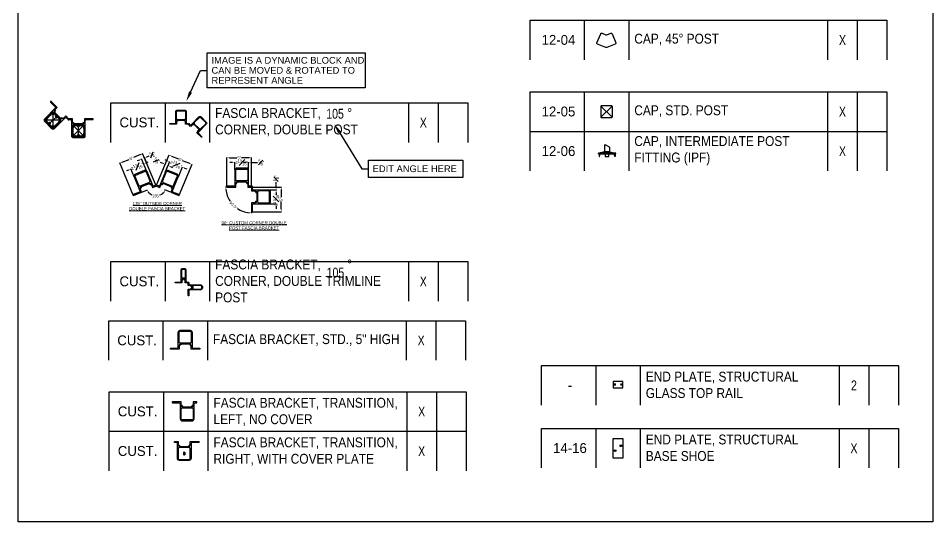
# Model space of a CAD drawing. Header units: inches. Extents: x -333 to 1223, y -450 to 45.
# Drawn here: x 383.5 to 568.6, y -300.6 to -198.6 of the extents above; entities that cross this region are included whole.
import ezdxf
from ezdxf import colors
from ezdxf.entities.mleader import LeaderData, LeaderLine
from ezdxf.enums import TextEntityAlignment as Align
from ezdxf.math import Vec2, Vec3

# ---------------------------------------------------------------- set-up
doc = ezdxf.new("R2010")
doc.units = ezdxf.units.IN
doc.header["$MEASUREMENT"] = 0
doc.layers.get('Defpoints').update_dxf_attribs({"color": 85})
for name, color, linetype in [('Detail', 251, 'Continuous'), ('Dims', 1, 'Continuous'), ('NOTES', 7, 'Continuous'), ('PL', 252, 'Continuous')]:
    doc.layers.add(name, color=color, linetype=linetype)
doc.styles.add('Schedule', font='GOTHIC.TTF', dxfattribs={"width": 0.9})
doc.styles.add('SM0', font='arial.ttf', dxfattribs={"height": 0.575})
doc.styles.get("Standard").update_dxf_attribs({"font": 'arial.ttf'})
doc.styles.add('style-sm', font='arial.ttf', dxfattribs={"height": 0.25})
doc.dimstyles.new('Arch-sm', dxfattribs={"dimtxt": 0.25, "dimasz": 0.25, "dimexe": 0.0625, "dimexo": 0.0625, "dimgap": 0.125, "dimtad": 0, "dimdec": 4, "dimzin": 0, "dimdsep": 46, "dimlunit": 4, "dimtxsty": 'style-sm', "dimcen": 0.09, "dimclrd": 256, "dimclre": 256, "dimclrt": 7, "dimadec": 1, "dimazin": 1, "dimtfac": 1, "dimtdec": 4, "dimtofl": 0, "dimtmove": 0, "dimatfit": 3, "dimfxl": 0.18, "dimfrac": 1, "dimtolj": 1, "dimtzin": 0, "dimlwd": -1, "dimlwe": -1, "dimarcsym": 0})

# ---------------------------------------------------------------- blocks, each defined once
blk = doc.blocks.new('*D23')
at = {"layer": 'Defpoints', "color": 0, "transparency": 16777216}
for p in [(430.73, -232.83), (430.86, -237.83), (436.73, -237.83)]:
    blk.add_point(p, dxfattribs=at)
at = {"layer": 'Dims', "transparency": 16777216}
for p, q in [((430.79, -232.83), (436.79, -232.83)), ((436.73, -233.33), (436.73, -234.88)), ((436.73, -237.33), (436.73, -235.79)), ((430.92, -237.83), (436.79, -237.83))]:
    blk.add_line(p, q, dxfattribs=at)
for points in [[(436.65, -233.33), (436.81, -233.33), (436.73, -232.83)], [(436.65, -237.33), (436.81, -237.33), (436.73, -237.83)]]:
    blk.add_solid(points, dxfattribs=at)
at = {"layer": 'Dims', "color": 7, "transparency": 16777216, "insert": (436.73, -235.33), "char_height": 0.575, "attachment_point": 5, "rotation": 90, "style": 'SM0'}
blk.add_mtext('\\A1;5"', dxfattribs=at)
blk = doc.blocks.new('*D24')
at = {"layer": 'Defpoints', "color": 0, "transparency": 16777216}
for p in [(430.73, -232.83), (435.69, -232.83), (434.15, -233.43)]:
    blk.add_point(p, dxfattribs=at)
at = {"layer": 'Dims', "transparency": 16777216}
for p, q in [((430.79, -232.83), (435.76, -232.83)), ((435.69, -232.33), (435.69, -231.83)), ((434.21, -233.43), (435.76, -233.43)), ((435.69, -233.93), (435.69, -234.43))]:
    blk.add_line(p, q, dxfattribs=at)
for points in [[(435.61, -232.33), (435.78, -232.33), (435.69, -232.83)], [(435.61, -233.93), (435.78, -233.93), (435.69, -233.43)]]:
    blk.add_solid(points, dxfattribs=at)
at = {"layer": 'Dims', "color": 7, "transparency": 16777216, "insert": (435.69, -231.09), "char_height": 0.575, "attachment_point": 5, "rotation": 90, "style": 'SM0'}
blk.add_mtext('\\A1;{\\H1.000000x;\\S5#8;}"', dxfattribs=at)
blk = doc.blocks.new('*D25')
at = {"layer": 'Defpoints', "color": 0, "transparency": 16777216}
for p in [(434.15, -233.43), (434.15, -236.23), (435.69, -236.23)]:
    blk.add_point(p, dxfattribs=at)
at = {"layer": 'Dims', "transparency": 16777216}
for p, q in [((435.69, -232.93), (435.69, -232.43)), ((434.21, -233.43), (435.76, -233.43)), ((434.21, -236.23), (435.76, -236.23)), ((435.69, -236.73), (435.69, -237.23))]:
    blk.add_line(p, q, dxfattribs=at)
for points in [[(435.61, -232.93), (435.78, -232.93), (435.69, -233.43)], [(435.61, -236.73), (435.78, -236.73), (435.69, -236.23)]]:
    blk.add_solid(points, dxfattribs=at)
at = {"layer": 'Dims', "color": 7, "transparency": 16777216, "insert": (435.69, -235.36), "char_height": 0.575, "attachment_point": 5, "rotation": 90, "style": 'SM0'}
blk.add_mtext('\\A1;2{\\H1.000000x;\\S13#16;}"', dxfattribs=at)
blk = doc.blocks.new('*D26')
at = {"layer": 'Defpoints', "color": 0, "transparency": 16777216}
for p in [(430.73, -226.91), (425.73, -232.7), (430.73, -232.83)]:
    blk.add_point(p, dxfattribs=at)
at = {"layer": 'Dims', "transparency": 16777216}
for p, q in [((425.73, -232.64), (425.73, -226.84)), ((426.23, -226.91), (427.77, -226.91)), ((430.23, -226.91), (428.68, -226.91)), ((430.73, -232.77), (430.73, -226.84))]:
    blk.add_line(p, q, dxfattribs=at)
for points in [[(426.23, -226.82), (426.23, -226.99), (425.73, -226.91)], [(430.23, -226.82), (430.23, -226.99), (430.73, -226.91)]]:
    blk.add_solid(points, dxfattribs=at)
at = {"layer": 'Dims', "color": 7, "transparency": 16777216, "insert": (428.23, -226.91), "char_height": 0.575, "attachment_point": 5, "style": 'SM0'}
blk.add_mtext('\\A1;5"', dxfattribs=at)
blk = doc.blocks.new('*D27')
at = {"layer": 'Defpoints', "color": 0, "transparency": 16777216}
for p in [(427.33, -229.41), (430.12, -227.86), (430.12, -229.41)]:
    blk.add_point(p, dxfattribs=at)
at = {"layer": 'Dims', "transparency": 16777216}
for p, q in [((426.83, -227.86), (426.33, -227.86)), ((427.33, -229.35), (427.33, -227.8)), ((430.12, -229.35), (430.12, -227.8)), ((430.62, -227.86), (431.12, -227.86))]:
    blk.add_line(p, q, dxfattribs=at)
for points in [[(426.83, -227.78), (426.83, -227.94), (427.33, -227.86)], [(430.62, -227.78), (430.62, -227.94), (430.12, -227.86)]]:
    blk.add_solid(points, dxfattribs=at)
at = {"layer": 'Dims', "color": 7, "transparency": 16777216, "insert": (428.73, -227.86), "char_height": 0.575, "attachment_point": 5, "style": 'SM0'}
blk.add_mtext('\\A1;2{\\H1.000000x;\\S13#16;}"', dxfattribs=at)
blk = doc.blocks.new('*D28')
at = {"layer": 'Defpoints', "color": 0, "transparency": 16777216}
for p in [(430.12, -229.41), (430.73, -227.86), (430.73, -232.83)]:
    blk.add_point(p, dxfattribs=at)
at = {"layer": 'Dims', "transparency": 16777216}
for p, q in [((429.62, -227.86), (429.12, -227.86)), ((430.12, -229.35), (430.12, -227.8)), ((430.73, -232.77), (430.73, -227.8)), ((431.23, -227.86), (431.95, -227.86))]:
    blk.add_line(p, q, dxfattribs=at)
for points in [[(429.62, -227.78), (429.62, -227.94), (430.12, -227.86)], [(431.23, -227.78), (431.23, -227.94), (430.73, -227.86)]]:
    blk.add_solid(points, dxfattribs=at)
at = {"layer": 'Dims', "color": 7, "transparency": 16777216, "insert": (432.69, -227.86), "char_height": 0.575, "attachment_point": 5, "style": 'SM0'}
blk.add_mtext('\\A1;{\\H1.000000x;\\S5#8;}"', dxfattribs=at)
blk = doc.blocks.new('*D29')
at = {"layer": 'Defpoints', "color": 0, "transparency": 16777216}
for p in [(425.79, -232.83), (427.52, -232.83), (426.21, -235.44), (430.73, -236.04), (430.73, -237.77)]:
    blk.add_point(p, dxfattribs=at)
at = {"layer": 'Dims', "transparency": 16777216}
for p, q in [((425.72, -232.83), (425.45, -232.83)), ((430.73, -237.83), (430.73, -238.11))]:
    blk.add_line(p, q, dxfattribs=at)
for start, end in [(185.4942, 213.679), (236.321, 264.5058)]:
    blk.add_arc((430.73, -232.83), 5.22, start, end, dxfattribs=at)
for points in [[(425.45, -233.33), (425.62, -233.33), (425.51, -232.83)], [(430.23, -237.94), (430.22, -238.11), (430.73, -238.05)]]:
    blk.add_solid(points, dxfattribs=at)
at = {"layer": 'Dims', "color": 7, "transparency": 16777216, "insert": (427.04, -236.52), "char_height": 0.575, "attachment_point": 5, "rotation": 315, "style": 'SM0'}
blk.add_mtext('\\A1;90.0°', dxfattribs=at)
blk = doc.blocks.new('*D12')
at = {"layer": 'Defpoints', "color": 0, "transparency": 16777216}
for p in [(416.71, -228.78), (413.3, -229.72), (415.88, -230.79)]:
    blk.add_point(p, dxfattribs=at)
at = {"layer": 'Dims', "transparency": 16777216}
for p, q in [((413.67, -227.52), (413.21, -227.33)), ((413.32, -229.66), (414.15, -227.66)), ((415.9, -230.73), (416.73, -228.73)), ((417.17, -228.98), (417.63, -229.17))]:
    blk.add_line(p, q, dxfattribs=at)
for points in [[(413.7, -227.45), (413.64, -227.6), (414.13, -227.72)], [(417.2, -228.9), (417.14, -229.05), (416.71, -228.78)]]:
    blk.add_solid(points, dxfattribs=at)
at = {"layer": 'Dims', "color": 7, "transparency": 16777216, "insert": (415.45, -228.26), "char_height": 0.575, "attachment_point": 5, "rotation": 337.5, "style": 'SM0'}
blk.add_mtext('\\A1;2{\\H1.000000x;\\S13#16;}"', dxfattribs=at)
blk = doc.blocks.new('*D13')
at = {"layer": 'Defpoints', "color": 0, "transparency": 16777216}
for p in [(406.29, -229.2), (406.95, -230.79), (409.53, -229.72)]:
    blk.add_point(p, dxfattribs=at)
at = {"layer": 'Dims', "transparency": 16777216}
for p, q in [((409.33, -227.94), (409.79, -227.75)), ((405.83, -229.39), (405.37, -229.58)), ((406.92, -230.73), (406.27, -229.14)), ((409.5, -229.66), (408.85, -228.07))]:
    blk.add_line(p, q, dxfattribs=at)
for points in [[(405.8, -229.31), (405.86, -229.47), (406.29, -229.2)], [(409.3, -227.86), (409.36, -228.02), (408.87, -228.13)]]:
    blk.add_solid(points, dxfattribs=at)
at = {"layer": 'Dims', "color": 7, "transparency": 16777216, "insert": (407.58, -228.66), "char_height": 0.575, "attachment_point": 5, "rotation": 22.5, "style": 'SM0'}
blk.add_mtext('\\A1;2{\\H1.000000x;\\S13#16;}"', dxfattribs=at)
blk = doc.blocks.new('*D14')
at = {"layer": 'Defpoints', "color": 0, "transparency": 16777216}
for p in [(418.66, -228.28), (411.41, -232.64), (416.05, -234.56)]:
    blk.add_point(p, dxfattribs=at)
at = {"layer": 'Dims', "transparency": 16777216}
for p, q in [((411.44, -232.58), (414.04, -226.3)), ((414.48, -226.55), (415.92, -227.14)), ((418.19, -228.09), (416.76, -227.49)), ((416.08, -234.5), (418.68, -228.22))]:
    blk.add_line(p, q, dxfattribs=at)
for points in [[(414.51, -226.47), (414.45, -226.62), (414.02, -226.36)], [(418.23, -228.01), (418.16, -228.16), (418.66, -228.28)]]:
    blk.add_solid(points, dxfattribs=at)
at = {"layer": 'Dims', "color": 7, "transparency": 16777216, "insert": (416.34, -227.32), "char_height": 0.575, "attachment_point": 5, "rotation": 337.5, "style": 'SM0'}
blk.add_mtext('\\A1;5"', dxfattribs=at)
blk = doc.blocks.new('*D15')
at = {"layer": 'Defpoints', "color": 0, "transparency": 16777216}
for p in [(404.06, -228), (411.41, -232.64), (406.77, -234.56)]:
    blk.add_point(p, dxfattribs=at)
at = {"layer": 'Dims', "transparency": 16777216}
for p, q in [((404.52, -227.81), (405.96, -227.22)), ((408.24, -226.27), (406.8, -226.87)), ((411.39, -232.58), (408.67, -226.03)), ((406.75, -234.5), (404.04, -227.95))]:
    blk.add_line(p, q, dxfattribs=at)
for points in [[(404.49, -227.74), (404.55, -227.89), (404.06, -228)], [(408.2, -226.2), (408.27, -226.35), (408.7, -226.08)]]:
    blk.add_solid(points, dxfattribs=at)
at = {"layer": 'Dims', "color": 7, "transparency": 16777216, "insert": (406.38, -227.04), "char_height": 0.575, "attachment_point": 5, "rotation": 22.5, "style": 'SM0'}
blk.add_mtext('\\A1;5"', dxfattribs=at)
blk = doc.blocks.new('*D16')
at = {"layer": 'Defpoints', "color": 0, "transparency": 16777216}
for p in [(409.07, -226.93), (410.12, -229.47), (409.53, -229.72)]:
    blk.add_point(p, dxfattribs=at)
at = {"layer": 'Dims', "transparency": 16777216}
for p, q in [((408.01, -227.36), (407.55, -227.55)), ((409.5, -229.66), (408.45, -227.11)), ((410.09, -229.42), (409.04, -226.87)), ((409.53, -226.74), (410.01, -226.54))]:
    blk.add_line(p, q, dxfattribs=at)
for points in [[(407.98, -227.29), (408.04, -227.44), (408.47, -227.17)], [(409.5, -226.66), (409.56, -226.81), (409.07, -226.93)]]:
    blk.add_solid(points, dxfattribs=at)
at = {"layer": 'Dims', "color": 7, "transparency": 16777216, "insert": (410.7, -226.25), "char_height": 0.575, "attachment_point": 5, "rotation": 22.4513, "style": 'SM0'}
blk.add_mtext('\\A1;{\\H1.000000x;\\S5#8;}"', dxfattribs=at)
blk = doc.blocks.new('*D17')
at = {"layer": 'Defpoints', "color": 0, "transparency": 16777216}
for p in [(412.72, -229.48), (413.24, -228.23), (413.3, -229.72)]:
    blk.add_point(p, dxfattribs=at)
at = {"layer": 'Dims', "transparency": 16777216}
for p, q in [((412.78, -228.04), (412.27, -227.83)), ((412.75, -229.42), (413.26, -228.17)), ((413.32, -229.66), (413.84, -228.42)), ((414.28, -228.67), (414.74, -228.86))]:
    blk.add_line(p, q, dxfattribs=at)
for points in [[(412.81, -227.96), (412.75, -228.12), (413.24, -228.23)], [(414.31, -228.59), (414.25, -228.74), (413.82, -228.47)]]:
    blk.add_solid(points, dxfattribs=at)
at = {"layer": 'Dims', "color": 7, "transparency": 16777216, "insert": (411.58, -227.54), "char_height": 0.575, "attachment_point": 5, "rotation": 337.3654, "style": 'SM0'}
blk.add_mtext('\\A1;{\\H1.000000x;\\S5#8;}"', dxfattribs=at)
blk = doc.blocks.new('*D18')
at = {"layer": 'Defpoints', "color": 0, "transparency": 16777216}
for p in [(406.83, -234.54), (408.43, -233.88), (410.65, -234.48), (414.4, -233.88), (416, -234.54)]:
    blk.add_point(p, dxfattribs=at)
at = {"layer": 'Dims', "transparency": 16777216}
for p, q in [((408.49, -233.85), (409.63, -233.38)), ((414.34, -233.85), (413.19, -233.38))]:
    blk.add_line(p, q, dxfattribs=at)
for start, end in [(216.946, 243.5605), (296.4395, 323.054)]:
    blk.add_arc((411.41, -232.64), 1.99, start, end, dxfattribs=at)
for points in [[(409.75, -233.88), (409.9, -233.79), (409.58, -233.4)], [(412.93, -233.79), (413.08, -233.88), (413.25, -233.4)]]:
    blk.add_solid(points, dxfattribs=at)
at = {"layer": 'Dims', "color": 7, "transparency": 16777216, "insert": (411.41, -234.63), "char_height": 0.575, "attachment_point": 5, "style": 'SM0'}
blk.add_mtext('\\A1;135°', dxfattribs=at)
blk = doc.blocks.new('*U170')
for points in [[(0, 0), (-0.56, 0.56), (-1.12, 0, -0.737662), (-1.14, 0.02, 0.250455), (-1.19, 0.16, 1), (-1.23, 0.11, -2.449435), (-1.36, 0.11, 1), (-1.41, 0.16, 0.250441), (-1.45, 0.02, -0.737643), (-1.48, 0), (-2.83, 1.35, -0.737643), (-2.81, 1.38, 0.250441), (-2.67, 1.42, 1), (-2.72, 1.47, -2.449435), (-2.72, 1.6, 1), (-2.67, 1.64, 0.250455), (-2.81, 1.69, -0.737662), (-2.83, 1.71), (-2.27, 2.27), (-3.49, 3.5, 0.414214), (-3.57, 3.5), (-3.62, 3.45, 0.414214), (-3.62, 3.36), (-2.68, 2.42, -0.414214), (-2.68, 2.13), (-4.82, -0.02, 0.414214), (-4.82, -0.6), (-3.43, -1.99, 0.414214), (-2.85, -1.99), (-0.71, 0.15, -0.414214), (-0.41, 0.15), (-0.09, -0.18)], [(-0.06, -0.19), (0.4, -0.19, -0.414214), (0.6, -0.39), (0.6, -3.42, 0.414214), (1.02, -3.84), (2.98, -3.84, 0.414214), (3.4, -3.42), (3.4, -0.39, -0.414214), (3.6, -0.19), (4.94, -0.19, 0.414214), (5, -0.13), (5, -0.06, 0.414214), (4.94, 0), (3.21, 0), (3.21, -0.79, -0.737662), (3.18, -0.8, 0.250455), (3.05, -0.73, 1), (3.05, -0.79, -2.449435), (2.96, -0.89, 1), (2.89, -0.89, 0.250441), (2.96, -1.02, -0.737643), (2.95, -1.04), (1.05, -1.04, -0.737643), (1.04, -1.02, 0.250441), (1.11, -0.89, 1), (1.04, -0.89, -2.449435), (0.95, -0.79, 1), (0.95, -0.73, 0.250455), (0.82, -0.8, -0.737662), (0.79, -0.79), (0.79, 0), (0, 0)]]:
    blk.add_lwpolyline(points, format="xyb")
for points in [[(-2.98, -1.86), (-1.59, -0.47, 0.414214), (-1.59, -0.15), (-2.98, 1.24, 0.414214), (-3.3, 1.24), (-4.69, -0.15, 0.414214), (-4.69, -0.47), (-3.3, -1.86, 0.414214)], [(-2.99, 1.23, 0.414214), (-3.28, 1.23), (-4.67, -0.16, 0.414214), (-4.68, -0.45), (-3.29, -1.84, 0.414214), (-3, -1.84), (-1.6, -0.46, 0.414214), (-1.6, -0.16)], [(-2.66, 0.39, 1), (-2.56, 0.39, -2.347638), (-2.44, 0.27, 1), (-2.44, 0.17, 0.336086), (-2.24, 0.33), (-2.03, 0.12, 1), (-1.95, 0.04), (-1.8, -0.1, 0.128578), (-1.9, -0.16, 1), (-1.83, -0.23, -2.347638), (-1.83, -0.39, 1), (-1.9, -0.46, 0.128578), (-1.8, -0.52), (-1.95, -0.66, 1), (-2.03, -0.74), (-2.31, -1.02), (-2.32, -1.02), (-2.32, -1.03), (-2.42, -1.13), (-2.43, -1.13), (-2.43, -1.14), (-2.71, -1.42, 1), (-2.79, -1.5), (-2.93, -1.65, 0.128578), (-2.99, -1.55, 1), (-3.06, -1.62, -2.347638), (-3.22, -1.62, 1), (-3.29, -1.55, 0.128578), (-3.35, -1.65), (-3.49, -1.5, 1), (-3.57, -1.42), (-3.78, -1.21, 0.336086), (-3.62, -1.01, 1), (-3.72, -1.01, -2.347638), (-3.84, -0.89, 1), (-3.84, -0.79, 0.336086), (-4.04, -0.95), (-4.25, -0.74, 1), (-4.33, -0.66), (-4.48, -0.51, 0.128578), (-4.38, -0.46, 1), (-4.45, -0.39, -2.347638), (-4.45, -0.22, 1), (-4.38, -0.15, 0.128578), (-4.48, -0.1), (-4.33, 0.04, 1), (-4.25, 0.13), (-3.57, 0.8, 1), (-3.49, 0.88), (-3.35, 1.03, 0.128578), (-3.29, 0.93, 1), (-3.22, 1, -2.347638), (-3.06, 1, 1), (-2.99, 0.93, 0.128578), (-2.93, 1.03), (-2.79, 0.88, 1), (-2.71, 0.8), (-2.5, 0.59, 0.336086)], [(0.79, -3.42), (0.79, -1.46, -0.414214), (1.02, -1.23), (2.98, -1.23, -0.414214), (3.21, -1.46), (3.21, -3.42, -0.414214), (2.98, -3.65), (1.02, -3.65, -0.414214)], [(2.98, -3.63, 0.414214), (3.19, -3.42), (3.19, -1.46, 0.414214), (2.98, -1.25), (1.02, -1.25, 0.414214), (0.81, -1.46), (0.81, -3.42, 0.414214), (1.02, -3.63)], [(2.15, -3.28, 1), (2.08, -3.34, -2.347638), (1.92, -3.34, 1), (1.85, -3.28, 0.336086), (1.82, -3.53), (1.52, -3.53, 1), (1.41, -3.53), (1.2, -3.53, 0.128578), (1.23, -3.43, 1), (1.13, -3.43, -2.347638), (1.01, -3.31, 1), (1.01, -3.21, 0.128578), (0.91, -3.24), (0.91, -3.03, 1), (0.91, -2.92), (0.91, -2.53), (0.92, -2.52), (0.91, -2.51), (0.91, -2.37), (0.92, -2.36), (0.91, -2.35), (0.91, -1.96, 1), (0.91, -1.85), (0.91, -1.64, 0.128578), (1.01, -1.67, 1), (1.01, -1.57, -2.347638), (1.13, -1.45, 1), (1.23, -1.45, 0.128578), (1.2, -1.35), (1.41, -1.35, 1), (1.52, -1.35), (1.82, -1.35, 0.336086), (1.85, -1.6, 1), (1.92, -1.54, -2.347638), (2.08, -1.54, 1), (2.15, -1.6, 0.336086), (2.18, -1.35), (2.48, -1.35, 1), (2.59, -1.35), (2.8, -1.35, 0.128578), (2.77, -1.45, 1), (2.87, -1.45, -2.347638), (2.99, -1.57, 1), (2.99, -1.67, 0.128578), (3.09, -1.64), (3.09, -1.85, 1), (3.09, -1.96), (3.09, -2.92, 1), (3.09, -3.03), (3.09, -3.24, 0.128578), (2.99, -3.21, 1), (2.99, -3.31, -2.347638), (2.87, -3.43, 1), (2.77, -3.43, 0.128578), (2.8, -3.53), (2.59, -3.53, 1), (2.48, -3.53), (2.18, -3.53, 0.336086)]]:
    blk.add_lwpolyline(points, format="xyb", close=True)
for centre, start, end in [((-0.06, -0.06), 215.6099, 270), ((0, -0.09), 224.9569, 279.347)]:
    blk.add_arc(centre, 0.125, start, end)
at = {"layer": 'Defpoints'}
for points in [[(-2.44, 0.39), (-3.84, -1)], [(-3.14, -1.7), (-3.14, 1.08)], [(-1.75, -0.31), (-4.53, -0.31)], [(1.02, -1.46), (2.98, -3.42)], [(1.02, -3.42), (2.98, -1.46)], [(2, -3.42), (2, -1.46)]]:
    blk.add_lwpolyline(points, dxfattribs=at)
blk = doc.blocks.new('*U580')
for p, q in [((10.99, 0), (10.99, -8.01)), ((19.99, 0), (19.99, -8.01)), ((60.27, 0), (60.27, -8.01)), ((66.27, 0), (66.27, -8.01))]:
    blk.add_line(p, q)
blk.add_lwpolyline([(0, -8.01), (0, 0), (72.27, 0), (72.27, -8.01)])
for points in [[(15.71, -4.36), (15.11, -4.36), (15.11, -3.76, 0.737662), (15.09, -3.76, -0.250455), (14.99, -3.81, -1), (15, -3.76, 2.449435), (14.92, -3.69, -1), (14.88, -3.69, -0.250441), (14.93, -3.59, 0.737643), (14.92, -3.57), (13.49, -3.57, 0.737643), (13.49, -3.59, -0.250441), (13.54, -3.69, -1), (13.49, -3.69, 2.449435), (13.42, -3.76, -1), (13.42, -3.81, -0.250455), (13.32, -3.76, 0.737662), (13.3, -3.76), (13.3, -4.36), (12, -4.36, -0.414214), (11.96, -4.31), (11.96, -4.26, -0.414214), (12, -4.21), (13.01, -4.21, 0.414214), (13.16, -4.06), (13.16, -1.79, -0.414214), (13.47, -1.48), (14.94, -1.48, -0.414214), (15.25, -1.79), (15.25, -4.06, 0.414214), (15.41, -4.21), (15.75, -4.21)], [(15.77, -4.22), (16.02, -4.47, 0.414214), (16.24, -4.47), (17.84, -2.86, -0.414214), (18.28, -2.86), (19.32, -3.9, -0.414214), (19.32, -4.34), (17.72, -5.95, 0.414214), (17.72, -6.17), (18.43, -6.88, -0.414214), (18.43, -6.94), (18.39, -6.98, -0.414214), (18.33, -6.98), (17.41, -6.06), (17.83, -5.64, 0.737662), (17.82, -5.62, -0.250455), (17.71, -5.59, -1), (17.75, -5.55, 2.449435), (17.75, -5.45, -1), (17.71, -5.42, -0.250441), (17.82, -5.39, 0.737643), (17.83, -5.37), (16.82, -4.36, 0.737643), (16.8, -4.37, -0.250441), (16.76, -4.47, -1), (16.73, -4.44, 2.449435), (16.63, -4.44, -1), (16.6, -4.47, -0.250455), (16.57, -4.37, 0.737662), (16.55, -4.36), (16.13, -4.78), (15.71, -4.36)], [(15.8, -4.23, -0.131974), (15.84, -4.26)]]:
    blk.add_lwpolyline(points, format="xyb")
for points in [[(15.11, -1.79), (15.11, -3.26, -0.414214), (14.94, -3.43), (13.47, -3.43, -0.414214), (13.3, -3.26), (13.3, -1.79, -0.414214), (13.47, -1.62), (14.94, -1.62, -0.414214)], [(17.94, -2.96), (16.9, -4, 0.414214), (16.9, -4.24), (17.94, -5.28, 0.414214), (18.18, -5.28), (19.22, -4.24, 0.414214), (19.22, -4), (18.18, -2.96, 0.414214)]]:
    blk.add_lwpolyline(points, format="xyb", close=True)
at = {"layer": 'NOTES', "style": 'Schedule'}
blk.add_text('CUST.', height=2, dxfattribs=at).set_placement((5.76, -3.98), align=Align.MIDDLE_CENTER)
at = {"layer": 'NOTES', "insert": (21.12, -3.92), "char_height": 2, "width": 39.1504, "attachment_point": 4, "style": 'Schedule'}
blk.add_mtext('\\A1;FASCIA BRACKET,        %%D CORNER, DOUBLE POST', dxfattribs=at)
at = {"layer": 'NOTES', "style": 'Schedule', "width": 0.8}
blk.add_attdef('DEG', text='', height=2, dxfattribs=at).set_placement((47.18, -2.22), align=Align.MIDDLE_RIGHT)
blk.add_attdef('QTY', text='', height=2, dxfattribs=at).set_placement((63.27, -4.01), align=Align.MIDDLE_CENTER)
blk = doc.blocks.new('*U185')
for points in [[(0, 0), (0, 0.79), (-0.79, 0.79, -0.737662), (-0.8, 0.82, 0.250455), (-0.73, 0.95, 1), (-0.79, 0.95, -2.449435), (-0.89, 1.04, 1), (-0.89, 1.11, 0.250441), (-1.02, 1.04, -0.737643), (-1.04, 1.05), (-1.04, 2.95, -0.737643), (-1.02, 2.96, 0.250441), (-0.89, 2.89, 1), (-0.89, 2.96, -2.449435), (-0.79, 3.05, 1), (-0.73, 3.05, 0.250455), (-0.8, 3.18, -0.737662), (-0.79, 3.21), (0, 3.21), (0, 4.94, 0.414214), (-0.06, 5), (-0.13, 5, 0.414214), (-0.19, 4.94), (-0.19, 3.6, -0.414214), (-0.39, 3.4), (-3.42, 3.4, 0.414214), (-3.84, 2.98), (-3.84, 1.02, 0.414214), (-3.42, 0.6), (-0.39, 0.6, -0.414214), (-0.19, 0.4), (-0.19, -0.06)], [(-0.06, -0.19), (0.4, -0.19, -0.414214), (0.6, -0.39), (0.6, -3.42, 0.414214), (1.02, -3.84), (2.98, -3.84, 0.414214), (3.4, -3.42), (3.4, -0.39, -0.414214), (3.6, -0.19), (4.94, -0.19, 0.414214), (5, -0.13), (5, -0.06, 0.414214), (4.94, 0), (3.21, 0), (3.21, -0.79, -0.737662), (3.18, -0.8, 0.250455), (3.05, -0.73, 1), (3.05, -0.79, -2.449435), (2.96, -0.89, 1), (2.89, -0.89, 0.250441), (2.96, -1.02, -0.737643), (2.95, -1.04), (1.05, -1.04, -0.737643), (1.04, -1.02, 0.250441), (1.11, -0.89, 1), (1.04, -0.89, -2.449435), (0.95, -0.79, 1), (0.95, -0.73, 0.250455), (0.82, -0.8, -0.737662), (0.79, -0.79), (0.79, 0), (0, 0)]]:
    blk.add_lwpolyline(points, format="xyb")
for points in [[(-3.42, 0.79), (-1.46, 0.79, 0.414214), (-1.23, 1.02), (-1.23, 2.98, 0.414214), (-1.46, 3.21), (-3.42, 3.21, 0.414214), (-3.65, 2.98), (-3.65, 1.02, 0.414214)], [(0.79, -3.42), (0.79, -1.46, -0.414214), (1.02, -1.23), (2.98, -1.23, -0.414214), (3.21, -1.46), (3.21, -3.42, -0.414214), (2.98, -3.65), (1.02, -3.65, -0.414214)]]:
    blk.add_lwpolyline(points, format="xyb", close=True)
for start, end in [(180, 234.3901), (215.6099, 270)]:
    blk.add_arc((-0.06, -0.06), 0.125, start, end)
blk = doc.blocks.new('*U186')
for points in [[(0, 0), (-0.56, 0.56), (-1.12, 0, -0.737662), (-1.14, 0.01, 0.250455), (-1.19, 0.16, 1), (-1.23, 0.11, -2.449435), (-1.36, 0.11, 1), (-1.41, 0.16, 0.250441), (-1.45, 0.01, -0.737643), (-1.48, 0), (-2.83, 1.35, -0.737643), (-2.81, 1.38, 0.250441), (-2.67, 1.42, 1), (-2.72, 1.46, -2.449435), (-2.72, 1.6, 1), (-2.67, 1.64, 0.250455), (-2.81, 1.68, -0.737662), (-2.83, 1.71), (-2.27, 2.27), (-3.49, 3.49, 0.414214), (-3.58, 3.49), (-3.63, 3.44, 0.414214), (-3.63, 3.36), (-2.68, 2.41, -0.414214), (-2.68, 2.12), (-4.82, -0.02, 0.414214), (-4.82, -0.6), (-3.43, -1.99, 0.414214), (-2.85, -1.99), (-0.71, 0.15, -0.414214), (-0.42, 0.15), (-0.09, -0.18)], [(-0.06, -0.19), (0.4, -0.19, -0.414214), (0.6, -0.39), (0.6, -3.42, 0.414214), (1.02, -3.84), (2.98, -3.84, 0.414214), (3.4, -3.42), (3.4, -0.39, -0.414214), (3.6, -0.19), (4.94, -0.19, 0.414214), (5, -0.13), (5, -0.06, 0.414214), (4.94, 0), (3.21, 0), (3.21, -0.79, -0.737662), (3.18, -0.8, 0.250455), (3.05, -0.73, 1), (3.05, -0.79, -2.449435), (2.96, -0.89, 1), (2.89, -0.89, 0.250441), (2.96, -1.02, -0.737643), (2.95, -1.04), (1.05, -1.04, -0.737643), (1.04, -1.02, 0.250441), (1.11, -0.89, 1), (1.04, -0.89, -2.449435), (0.95, -0.79, 1), (0.95, -0.73, 0.250455), (0.82, -0.8, -0.737662), (0.79, -0.79), (0.79, 0), (0, 0)]]:
    blk.add_lwpolyline(points, format="xyb")
for points in [[(-2.98, -1.86), (-1.59, -0.47, 0.414214), (-1.59, -0.15), (-2.98, 1.24, 0.414214), (-3.3, 1.24), (-4.69, -0.15, 0.414214), (-4.69, -0.47), (-3.3, -1.86, 0.414214)], [(0.79, -3.42), (0.79, -1.46, -0.414214), (1.02, -1.23), (2.98, -1.23, -0.414214), (3.21, -1.46), (3.21, -3.42, -0.414214), (2.98, -3.65), (1.02, -3.65, -0.414214)]]:
    blk.add_lwpolyline(points, format="xyb", close=True)
for centre, start, end in [((-0.06, -0.06), 215.6099, 270), ((0, -0.09), 225, 279.3901)]:
    blk.add_arc(centre, 0.125, start, end)
blk = doc.blocks.new('12-04-BLOCK')
for p, q in [((10.99, 0), (10.99, -8.01)), ((19.99, 0), (19.99, -8.01)), ((60.27, 0), (60.27, -8.01)), ((66.27, 0), (66.27, -8.01))]:
    blk.add_line(p, q)
blk.add_lwpolyline([(0, -8.01), (0, 0), (72.27, 0), (72.27, -8.01)])
blk.add_lwpolyline([(14.58, -2.62), (15.37, -2.95, 0.198912), (15.56, -2.95), (16.36, -2.62, -0.414214), (16.62, -2.73), (17.38, -4.55, -0.414214), (17.26, -4.82), (15.56, -5.52, -0.198912), (15.37, -5.52), (13.67, -4.82, -0.414214), (13.56, -4.55), (14.31, -2.73, -0.414214), (14.58, -2.62, -0.065543)], format="xyb")
at = {"layer": 'NOTES', "style": 'Schedule'}
blk.add_text('12-04', height=2, dxfattribs=at).set_placement((5.76, -3.98), align=Align.MIDDLE_CENTER)
at = {"layer": 'NOTES', "insert": (21.12, -3.92), "char_height": 2, "width": 39.1504, "attachment_point": 4, "style": 'Schedule'}
blk.add_mtext('\\A1;CAP, 45%%D POST', dxfattribs=at)
at = {"layer": 'NOTES', "style": 'Schedule', "width": 0.8}
blk.add_attdef('QTY', text='', height=2, dxfattribs=at).set_placement((63.27, -4.01), align=Align.MIDDLE_CENTER)
blk = doc.blocks.new('12-05-BLOCK')
for p, q in [((10.99, 0), (10.99, -8.01)), ((19.99, 0), (19.99, -8.01)), ((60.27, 0), (60.27, -8.01)), ((66.27, 0), (66.27, -8.01)), ((14.37, -2.88), (16.62, -5.14)), ((16.62, -2.88), (14.37, -5.14))]:
    blk.add_line(p, q)
blk.add_lwpolyline([(0, -8.01), (0, 0), (72.27, 0), (72.27, -8.01)])
blk.add_lwpolyline([(16.48, -5.2, 0.414214), (16.68, -4.99), (16.68, -3.02, 0.414214), (16.48, -2.82), (14.51, -2.82, 0.414214), (14.31, -3.02), (14.31, -4.99, 0.414214), (14.51, -5.2)], format="xyb", close=True)
at = {"layer": 'NOTES', "style": 'Schedule'}
blk.add_text('12-05', height=2, dxfattribs=at).set_placement((5.76, -3.98), align=Align.MIDDLE_CENTER)
at = {"layer": 'NOTES', "insert": (21.12, -3.92), "char_height": 2, "width": 39.1504, "attachment_point": 4, "style": 'Schedule'}
blk.add_mtext('\\A1;CAP, STD. POST', dxfattribs=at)
at = {"layer": 'NOTES', "style": 'Schedule', "width": 0.8}
blk.add_attdef('QTY', text='', height=2, dxfattribs=at).set_placement((63.27, -4.01), align=Align.MIDDLE_CENTER)
blk = doc.blocks.new('12-06-BLOCK')
for p, q in [((10.99, 0), (10.99, -8.01)), ((19.99, 0), (19.99, -8.01)), ((60.27, 0), (60.27, -8.01)), ((66.27, 0), (66.27, -8.01)), ((15.15, -4.12), (13.84, -4.44)), ((17.4, -4.44), (13.84, -4.44)), ((16.08, -4.12), (15.15, -4.12)), ((16.08, -4.12), (17.4, -4.44)), ((17.4, -4.53), (17.4, -4.44))]:
    blk.add_line(p, q)
for points in [[(0, -8.01), (0, 0), (72.27, 0), (72.27, -8.01)], [(13.84, -4.53), (13.84, -4.44)], [(13.84, -4.53), (17.4, -4.53)], [(13.99, -4.53), (13.99, -5.07), (14.07, -5.07), (14.2, -4.53)], [(17.25, -4.53), (17.25, -5.07), (17.16, -5.07), (17.04, -4.53)]]:
    blk.add_lwpolyline(points)
blk.add_lwpolyline([(15.15, -4.12), (15.15, -2.77, -0.579097), (15.29, -2.69), (16.04, -3.13, -0.266547), (16.08, -3.21), (16.08, -4.12)], format="xyb")
blk.add_lwpolyline([(15.24, -5.09), (15.99, -5.09), (15.99, -4.53), (15.24, -4.53)], close=True)
at = {"layer": 'NOTES', "style": 'Schedule'}
blk.add_text('12-06', height=2, dxfattribs=at).set_placement((5.76, -3.98), align=Align.MIDDLE_CENTER)
at = {"layer": 'NOTES', "insert": (21.12, -3.92), "char_height": 2, "width": 39.1504, "attachment_point": 4, "style": 'Schedule'}
blk.add_mtext('\\A1;CAP, INTERMEDIATE POST\\PFITTING (IPF)', dxfattribs=at)
at = {"layer": 'NOTES', "style": 'Schedule', "width": 0.8}
blk.add_attdef('QTY', text='', height=2, dxfattribs=at).set_placement((63.27, -4.01), align=Align.MIDDLE_CENTER)
blk = doc.blocks.new('*U579')
for p, q in [((10.99, 0), (10.99, -8.01)), ((19.99, 0), (19.99, -8.01)), ((60.27, 0), (60.27, -8.01)), ((66.27, 0), (66.27, -8.01))]:
    blk.add_line(p, q)
blk.add_lwpolyline([(0, -8.01), (0, 0), (72.27, 0), (72.27, -8.01)])
for points in [[(15.66, -4.27), (15.06, -4.27), (15.06, -3.68, 0.737662), (15.04, -3.67, -0.250455), (14.94, -3.72, -1), (14.95, -3.67, 2.449435), (14.87, -3.6, -1), (14.83, -3.6, -0.250441), (14.88, -3.51, 0.737643), (14.87, -3.49), (14.57, -3.49, 0.737643), (14.56, -3.51, -0.250441), (14.61, -3.6, -1), (14.57, -3.6, 2.449435), (14.49, -3.67, -1), (14.5, -3.72, -0.250455), (14.4, -3.67, 0.737662), (14.38, -3.68), (14.38, -4.27), (13.08, -4.27, -0.414214), (13.03, -4.22), (13.03, -4.17, -0.414214), (13.08, -4.13), (14.08, -4.13, 0.414214), (14.24, -3.97), (14.24, -1.7, -0.414214), (14.55, -1.39), (14.89, -1.39, -0.414214), (15.2, -1.7), (15.2, -3.97, 0.414214), (15.36, -4.13), (15.7, -4.13)], [(15.8, -4.22), (15.8, -4.57, 0.414214), (15.95, -4.72), (18.22, -4.72, -0.414214), (18.53, -5.03), (18.53, -5.38, -0.414214), (18.22, -5.69), (15.95, -5.69, 0.414214), (15.8, -5.84), (15.8, -6.85, -0.414214), (15.75, -6.89), (15.7, -6.89, -0.414214), (15.66, -6.85), (15.66, -5.55), (16.25, -5.55, 0.737662), (16.26, -5.53, -0.250455), (16.21, -5.43, -1), (16.25, -5.43, 2.449435), (16.32, -5.36, -1), (16.32, -5.31, -0.250441), (16.42, -5.37, 0.737643), (16.44, -5.36), (16.44, -5.05, 0.737643), (16.42, -5.05, -0.250441), (16.32, -5.1, -1), (16.32, -5.05, 2.449435), (16.25, -4.98, -1), (16.21, -4.98, -0.250455), (16.26, -4.88, 0.737662), (16.25, -4.86), (15.66, -4.86), (15.66, -4.27)], [(15.75, -4.14, -0.131974), (15.79, -4.17)]]:
    blk.add_lwpolyline(points, format="xyb")
for points in [[(15.06, -1.7), (15.06, -3.18, -0.414214), (14.89, -3.34), (14.55, -3.34, -0.414214), (14.38, -3.18), (14.38, -1.7, -0.414214), (14.55, -1.53), (14.89, -1.53, -0.414214)], [(18.22, -4.86), (16.75, -4.86, 0.414214), (16.58, -5.03), (16.58, -5.38, 0.414214), (16.75, -5.55), (18.22, -5.55, 0.414214), (18.39, -5.38), (18.39, -5.03, 0.414214)]]:
    blk.add_lwpolyline(points, format="xyb", close=True)
at = {"layer": 'NOTES', "style": 'Schedule'}
blk.add_text('CUST.', height=2, dxfattribs=at).set_placement((5.76, -3.98), align=Align.MIDDLE_CENTER)
at = {"layer": 'NOTES', "insert": (21.12, -3.92), "char_height": 2, "width": 39.1504, "attachment_point": 4, "style": 'Schedule'}
blk.add_mtext('\\A1;FASCIA BRACKET,        %%D CORNER, DOUBLE TRIMLINE POST', dxfattribs=at)
at = {"layer": 'NOTES', "style": 'Schedule', "width": 0.8}
blk.add_attdef('DEG', text='', height=2, dxfattribs=at).set_placement((47.26, -2.22), align=Align.MIDDLE_RIGHT)
blk.add_attdef('QTY', text='', height=2, dxfattribs=at).set_placement((63.27, -4.01), align=Align.MIDDLE_CENTER)
blk = doc.blocks.new('PL-CUST.-FB-5IN-01')
for p, q in [((10.99, 0), (10.99, -8.01)), ((19.99, 0), (19.99, -8.01)), ((60.27, 0), (60.27, -8.01)), ((66.27, 0), (66.27, -8.01))]:
    blk.add_line(p, q)
blk.add_lwpolyline([(0, -8.01), (0, 0), (72.27, 0), (72.27, -8.01)])
for points in [[(14.44, -5.04, -0.250455), (14.31, -4.97, 0.737662), (14.29, -4.98), (14.29, -5.77), (12.55, -5.77, -0.414214), (12.49, -5.71), (12.49, -5.64, -0.414214), (12.55, -5.58), (13.89, -5.58, 0.414214), (14.1, -5.38), (14.1, -2.35, -0.414214), (14.51, -1.93), (16.48, -1.93, -0.414214), (16.89, -2.35), (16.89, -5.38, 0.414214), (17.09, -5.58), (18.43, -5.58, -0.414214), (18.49, -5.64), (18.49, -5.71, -0.414214), (18.43, -5.77), (16.7, -5.77), (16.7, -4.98, 0.737662), (16.67, -4.97, -0.250455), (16.54, -5.04, -1), (16.54, -4.98, 2.449435), (16.45, -4.88, -1), (16.39, -4.88, -0.250441), (16.46, -4.75, 0.737643), (16.45, -4.73), (14.54, -4.73, 0.737643), (14.53, -4.75, -0.250441), (14.6, -4.88, -1), (14.54, -4.88, 2.449435), (14.44, -4.98, -1)], [(14.29, -2.35, -0.414214), (14.51, -2.12), (16.48, -2.12, -0.414214), (16.7, -2.35), (16.7, -4.31, -0.414214), (16.48, -4.54), (14.51, -4.54, -0.414214), (14.29, -4.31)]]:
    blk.add_lwpolyline(points, format="xyb", close=True)
at = {"layer": 'NOTES', "style": 'Schedule'}
blk.add_text('CUST.', height=2, dxfattribs=at).set_placement((5.76, -3.98), align=Align.MIDDLE_CENTER)
at = {"layer": 'NOTES', "insert": (21.12, -3.92), "char_height": 2, "width": 39.1504, "attachment_point": 4, "style": 'Schedule'}
blk.add_mtext('\\A1;FASCIA BRACKET, STD., 5" HIGH', dxfattribs=at)
at = {"layer": 'NOTES', "style": 'Schedule', "width": 0.8}
blk.add_attdef('QTY', text='', height=2, dxfattribs=at).set_placement((63.27, -4.01), align=Align.MIDDLE_CENTER)
blk = doc.blocks.new('CUST-6')
for p, q in [((10.99, 0), (10.99, -8.01)), ((19.99, 0), (19.99, -8.01)), ((60.27, 0), (60.27, -8.01)), ((66.27, 0), (66.27, -8.01))]:
    blk.add_line(p, q)
blk.add_lwpolyline([(0, -8.01), (0, 0), (72.27, 0), (72.27, -8.01)])
at = {"layer": 'NOTES', "style": 'Schedule'}
blk.add_text('CUST.', height=2, dxfattribs=at).set_placement((5.76, -3.98), align=Align.MIDDLE_CENTER)
at = {"layer": 'NOTES', "style": 'Schedule', "width": 0.9}
for tag, p in [('LINE1', (21.12, -2.23)), ('LINE2', (21.12, -5.56))]:
    blk.add_attdef(tag, text='', height=2, dxfattribs=at).set_placement(p, align=Align.MIDDLE_LEFT)
at = {"layer": 'NOTES', "style": 'Schedule', "width": 0.8}
blk.add_attdef('QTY', text='', height=2, dxfattribs=at).set_placement((63.27, -4.01), align=Align.MIDDLE_CENTER)
blk = doc.blocks.new('14-16-BLOCK')
for p, q in [((10.99, 0), (10.99, -8.01)), ((19.99, 0), (19.99, -8.01)), ((60.27, 0), (60.27, -8.01)), ((66.27, 0), (66.27, -8.01))]:
    blk.add_line(p, q)
blk.add_lwpolyline([(0, -8.01), (0, 0), (72.27, 0), (72.27, -8.01)])
blk.add_lwpolyline([(14.49, -2.01), (16.49, -2.01), (16.49, -6.01), (14.49, -6.01)], close=True)
for centre, radius in [((16.07, -3.51), 0.172), ((16.07, -3.51), 0.101), ((14.91, -4.51), 0.172), ((14.91, -4.51), 0.101)]:
    blk.add_circle(centre, radius)
at = {"layer": 'NOTES', "style": 'Schedule'}
blk.add_text('14-16', height=2, dxfattribs=at).set_placement((5.76, -3.98), align=Align.MIDDLE_CENTER)
at = {"layer": 'NOTES', "insert": (21.12, -3.92), "char_height": 2, "width": 39.1504, "attachment_point": 4, "style": 'Schedule'}
blk.add_mtext('\\A1;END PLATE, STRUCTURAL\\PBASE SHOE', dxfattribs=at)
at = {"layer": 'NOTES', "style": 'Schedule', "width": 0.8}
blk.add_attdef('QTY', text='', height=2, dxfattribs=at).set_placement((63.27, -4.01), align=Align.MIDDLE_CENTER)
blk = doc.blocks.new('PL-S.GLASS END PLATE-01')
for p, q in [((10.99, 0), (10.99, -8.01)), ((19.99, 0), (19.99, -8.01)), ((60.27, 0), (60.27, -8.01)), ((66.27, 0), (66.27, -8.01))]:
    blk.add_line(p, q)
blk.add_lwpolyline([(0, -8.01), (0, 0), (72.27, 0), (72.27, -8.01)])
blk.add_lwpolyline([(16.48, -4.52, 0.414214), (16.49, -4.51), (16.49, -3.33, 0.414214), (16.37, -3.2), (14.62, -3.2, 0.414214), (14.49, -3.33), (14.49, -4.51, 0.414214), (14.5, -4.52), (16.48, -4.52)], format="xyb")
for centre, radius in [((14.75, -3.86), 0.194), ((16.24, -3.86), 0.194), ((14.75, -3.86), 0.11), ((16.24, -3.86), 0.11)]:
    blk.add_circle(centre, radius)
at = {"layer": 'NOTES', "style": 'Schedule'}
blk.add_text('-', height=2, dxfattribs=at).set_placement((5.76, -3.98), align=Align.MIDDLE_CENTER)
at = {"layer": 'NOTES', "insert": (21.12, -3.92), "char_height": 2, "width": 39.1504, "attachment_point": 4, "style": 'Schedule'}
blk.add_mtext('\\A1;END PLATE, STRUCTURAL GLASS TOP RAIL', dxfattribs=at)
at = {"layer": 'NOTES', "style": 'Schedule', "width": 0.8}
blk.add_attdef('QTY', text='', height=2, dxfattribs=at).set_placement((63.27, -4.01), align=Align.MIDDLE_CENTER)

msp = doc.modelspace()

# ---------------------------------------------------------------- linework, layer by layer
at = {"layer": 'Defpoints'}
for points in [[(421.76335, -205.66816), (453.7431, -205.66816), (453.7431, -212.70817), (421.76335, -212.70817)], [(454.3938, -227.40009), (473.49801, -227.40009), (473.49801, -230.89701), (454.3938, -230.89701)]]:
    msp.add_lwpolyline(points, close=True, dxfattribs=at)
at = {"layer": 'PL'}
msp.add_lwpolyline([(383.48766, 32.89608), (568.64871, 32.89608), (568.64871, -300.62797), (383.48766, -300.62797)], close=True, dxfattribs=at)
for points in [[(416.47201, -276.3575), (414.73894, -276.3575, 0.414213562), (414.67988, -276.41656), (414.67988, -276.48663, 0.414213562), (414.73894, -276.54569), (416.0787, -276.54569, -0.414213562), (416.28382, -276.75081), (416.28382, -279.78033, 0.414213562), (416.69721, -280.19372), (418.66256, -280.19372, 0.414213562), (419.07595, -279.78033), (419.07595, -276.75081, -0.414213562), (419.28107, -276.54569), (419.63776, -276.54569), (419.63776, -276.3575), (418.88776, -276.3575), (418.88776, -277.14806, -0.737662437), (418.86045, -277.1565, 0.250454535), (418.72947, -277.08821, 1), (418.7301, -277.15002, -2.449435182), (418.63619, -277.24393, 1), (418.57438, -277.2433, 0.250440817), (418.64266, -277.37428, -0.737642505), (418.63422, -277.40159), (416.72554, -277.40159, -0.737642505), (416.7171, -277.37428, 0.250440817), (416.78539, -277.2433, 1), (416.72358, -277.24393, -2.449435182), (416.62967, -277.15002, 1), (416.6303, -277.08821, 0.250454535), (416.49932, -277.1565, -0.737662437), (416.47201, -277.14806)], [(418.66256, -280.00553), (416.69721, -280.00553, -0.414213562), (416.47201, -279.78033), (416.47201, -277.81498, -0.414213562), (416.69721, -277.58978), (418.66256, -277.58978, -0.414213562), (418.88776, -277.81498), (418.88776, -279.78033, -0.414213562)], [(418.29739, -284.37204), (420.03046, -284.37204, -0.414213562), (420.08952, -284.4311), (420.08952, -284.50117, -0.414213562), (420.03046, -284.56023), (418.6907, -284.56023, 0.414213562), (418.48558, -284.76535), (418.48558, -287.79487, -0.414213562), (418.07219, -288.20826), (416.10684, -288.20826, -0.414213562), (415.69345, -287.79487), (415.69345, -284.76535, 0.414213562), (415.48833, -284.56023), (415.13164, -284.56023), (415.13164, -284.37204), (415.88164, -284.37204), (415.88164, -285.16261, 0.737662437), (415.90895, -285.17105, -0.250454535), (416.03993, -285.10276, -1), (416.0393, -285.16457, 2.449435182), (416.13321, -285.25848, -1), (416.19502, -285.25785, -0.250440817), (416.12674, -285.38882, 0.737642505), (416.13518, -285.41613), (418.04386, -285.41613, 0.737642505), (418.0523, -285.38882, -0.250440817), (417.98401, -285.25785, -1), (418.04582, -285.25848, 2.449435182), (418.13973, -285.16457, -1), (418.1391, -285.10276, -0.250454535), (418.27008, -285.17105, 0.737662437), (418.29739, -285.16261)], [(416.10684, -288.02007), (418.07219, -288.02007, 0.414213562), (418.29739, -287.79487), (418.29739, -285.82952, 0.414213562), (418.07219, -285.60432), (416.10684, -285.60432, 0.414213562), (415.88164, -285.82952), (415.88164, -287.79487, 0.414213562)]]:
    msp.add_lwpolyline(points, format="xyb", close=True, dxfattribs=at)
for points in [[(417.00068, -287.04767), (417.00068, -286.57673)], [(417.17835, -286.57673), (417.17835, -287.04767)]]:
    msp.add_lwpolyline(points, dxfattribs=at)
for centre, start, end in [((417.08952, -286.57673), 0, 180), ((417.08952, -287.04767), 180, 0)]:
    msp.add_arc(centre, 0.08884, start, end, dxfattribs=at)

# ---------------------------------------------------------------- block references
at = {"layer": 'Detail'}
msp.add_blockref('*U170', (393.65754, -218.98124), dxfattribs=at)
for name, p, rotation in [('*U186', (411.41386, -232.64008), 202.5000000000478), ('*U185', (430.72773, -232.83069), 180)]:
    msp.add_blockref(name, p, dxfattribs=dict(at, rotation=rotation))
at = {"layer": 'PL'}
for name, p, values in [('12-04-BLOCK', (487.10728, -199.04157), {'QTY': 'X'}), ('*U580', (402.23096, -215.76499), {'DEG': '105', 'QTY': 'X'}), ('*U579', (402.23096, -247.94748), {'DEG': '105', 'QTY': 'X'}), ('PL-CUST.-FB-5IN-01', (401.7887, -259.9094), {'QTY': 'X'}), ('PL-S.GLASS END PLATE-01', (489.43179, -268.99406), {'QTY': '2'}), ('CUST-6', (401.8916, -274.30338), {'LINE1': 'FASCIA BRACKET, TRANSITION,', 'LINE2': 'LEFT, NO COVER', 'QTY': 'X'}), ('CUST-6', (401.8916, -282.31792), {'LINE1': 'FASCIA BRACKET, TRANSITION,', 'LINE2': 'RIGHT, WITH COVER PLATE', 'QTY': 'X'}), ('14-16-BLOCK', (489.43179, -281.73136), {'QTY': 'X'})]:
    msp.add_blockref(name, p, dxfattribs=at).add_auto_attribs(values)
ref = msp.add_blockref('12-05-BLOCK', (487.10728, -213.54823), dxfattribs=at)
ref.add_attrib('X', 'X', dxfattribs={"layer": 'NOTES', "height": 2, "style": 'Schedule', "width": 0.8}).set_placement((550.37722, -217.55551), align=Align.MIDDLE_CENTER)
ref = msp.add_blockref('12-06-BLOCK', (487.10728, -221.56278), dxfattribs=at)
ref.add_attrib('X', 'X', dxfattribs={"layer": 'NOTES', "height": 2, "style": 'Schedule', "width": 0.8}).set_placement((550.37722, -225.57005), align=Align.MIDDLE_CENTER)

# ---------------------------------------------------------------- texts
at = {"layer": 'Dims', "lineweight": 0, "ltscale": 4, "char_height": 0.625, "attachment_point": 5}
for s, insert, width in [('{\\L135%%D OUTSIDE CORNER DOUBLE FASCIA BRACKET}', (411.62624, -236.69156), 12.8736716), ('{\\L90%%D CUSTOM CORNER DOUBLE POST FASCIA BRACKET}', (431.24705, -240.60614), 13.9418411)]:
    msp.add_mtext(s, dxfattribs=dict(at, insert=insert, width=width))

# ---------------------------------------------------------------- dimensions: what is measured, and where the dimension line sits
at = {"layer": 'Dims'}
for base, p1, p2, angle, picture, middle, dimtype in [((409.06523, -226.92769), (409.52733, -229.71879), (410.11775, -229.47482), 22.4512721, '*D16', (410.70011, -226.25213), 161), ((413.24046, -228.23133), (413.30039, -229.71879), (412.72097, -229.47719), 157.36537, '*D17', (411.58401, -227.54064), 161), ((416.70953, -228.7846), (413.30039, -229.71879), (415.87998, -230.7873), 337.5, '*D12', (415.44779, -228.26197), 161), ((435.69323, -236.22676), (434.15056, -233.43463), (434.15056, -236.22676), 90, '*D25', (435.69323, -235.35608), 160)]:
    dim = msp.add_linear_dim(base=base, p1=p1, p2=p2, angle=angle, dimstyle='Arch-sm', override={"dimtxt": 0.625, "dimasz": 0.5, "dimtxsty": 'SM0'}, dxfattribs=at)
    dim.commit()
    dim.dimension.update_dxf_attribs({"geometry": picture, "text_midpoint": middle, "dimtype": dimtype})
for p1, p2, distance, picture, middle in [((411.41386, -232.64008), (406.775, -234.56156), -7.09717, '*D15', (406.37846, -227.04389)), ((409.52733, -229.71879), (406.94774, -230.7873), -1.71923, '*D13', (407.57961, -228.66468)), ((411.41386, -232.64008), (416.05272, -234.56156), 6.80282, '*D14', (416.33661, -227.31584))]:
    dim = msp.add_aligned_dim(p1=p1, p2=p2, distance=distance, dimstyle='Arch-sm', override={"dimtxt": 0.625, "dimasz": 0.5, "dimtxsty": 'SM0'}, dxfattribs=at)
    dim.commit()
    dim.dimension.update_dxf_attribs({"geometry": picture, "text_midpoint": middle})
dim = msp.add_linear_dim(base=(430.72773, -226.90511), p1=(425.72773, -232.70156), p2=(430.72773, -232.83069), dimstyle='Arch-sm', override={"dimtxt": 0.625, "dimasz": 0.5, "dimtxsty": 'SM0'}, dxfattribs=at)
dim.commit()
dim.dimension.update_dxf_attribs({"geometry": '*D26', "text_midpoint": (428.22773, -226.90511)})
for base, p1, p2, picture, middle in [((430.12379, -227.86078), (427.33166, -229.40786), (430.12379, -229.40786), '*D27', (428.72773, -227.86078)), ((430.72773, -227.86078), (430.12379, -229.40786), (430.72773, -232.83069), '*D28', (432.69176, -227.86078))]:
    dim = msp.add_linear_dim(base=base, p1=p1, p2=p2, dimstyle='Arch-sm', override={"dimtxt": 0.625, "dimasz": 0.5, "dimtxsty": 'SM0'}, dxfattribs=at)
    dim.commit()
    dim.dimension.update_dxf_attribs({"geometry": picture, "text_midpoint": middle, "dimtype": 160})
for base, p1, p2, picture, middle in [((435.69323, -232.83069), (434.15056, -233.43463), (430.72773, -232.83069), '*D24', (435.69323, -231.08683)), ((436.73151, -237.83069), (430.72773, -232.83069), (430.85686, -237.83069), '*D23', (436.73151, -235.33069))]:
    dim = msp.add_linear_dim(base=base, p1=p1, p2=p2, angle=90, dimstyle='Arch-sm', override={"dimtxt": 0.625, "dimasz": 0.5, "dimtxsty": 'SM0'}, dxfattribs=at)
    dim.commit()
    dim.dimension.update_dxf_attribs({"geometry": picture, "text_midpoint": middle})
dim = msp.add_angular_dim_2l(base=(426.21034, -235.43881), line1=((430.72773, -236.03857), (430.72773, -237.77163)), line2=((425.78679, -232.83069), (427.51985, -232.83069)), dimstyle='Arch-sm', override={"dimtxt": 0.625, "dimasz": 0.5, "dimtxsty": 'SM0'}, dxfattribs=at)
dim.commit()
dim.dimension.update_dxf_attribs({"geometry": '*D29', "text_midpoint": (427.0393, -236.51912)})
dim = msp.add_angular_dim_2l(base=(410.65294, -234.47709), line1=((414.39701, -233.87574), (415.99815, -234.53896)), line2=((406.82956, -234.53896), (408.43071, -233.87574)), dimstyle='Arch-sm', override={"dimtxt": 0.625, "dimasz": 0.5, "dimtxsty": 'SM0', "dimadec": 0}, dxfattribs=at)
dim.commit()
dim.dimension.update_dxf_attribs({"geometry": '*D18', "text_midpoint": (411.41386, -234.62845), "dimtype": 162})

# ---------------------------------------------------------------- leaders
at = {"layer": 'Defpoints'}
ml = msp.add_multileader_mtext('Standard', dxfattribs=at)
ml.set_content('\\A1;{\\C7;IMAGE IS A DYNAMIC BLOCK AND \\PCAN BE MOVED & ROTATED TO\\PREPRESENT ANGLE}', color=256)
ml.set_leader_properties(color=256)
ml.build(insert=Vec2(0, 0))
ml.multileader.update_dxf_attribs({"text_left_attachment_type": 2, "text_right_attachment_type": 2, "dogleg_length": 0.90411, "arrow_head_size": 2.03424})
ctx = ml.context
ctx.base_point, ctx.char_height, ctx.arrow_head_size, ctx.landing_gap_size, ctx.plane_origin = Vec3(421.76335, -209.23209), 1.3561592, 2.03424, 0.8476, Vec3(336.31022, 17.28771)
ctx.left_attachment, ctx.right_attachment = 2, 2
notes = []
notes.append((ctx, [(0, (1, 1, 0), (420.40719, -209.23209), (1, 0), 1.35616, [(0, [(417.50999, -215.4426)], 0, [])])]))
ctx.mtext.insert, ctx.mtext.defined_height, ctx.mtext.line_spacing_factor, ctx.mtext.flow_direction = Vec3(422.61094, -206.475), 10.70351, 0.9, 5
ml = msp.add_multileader_mtext('Standard', dxfattribs=at)
ml.set_content('\\A1;{\\C7;EDIT ANGLE HERE}', color=256)
ml.set_leader_properties(color=256)
ml.build(insert=Vec2(0, 0))
ml.multileader.update_dxf_attribs({"text_left_attachment_type": 2, "text_right_attachment_type": 2, "dogleg_length": 0.90411, "arrow_head_size": 2.03424})
ctx = ml.context
ctx.base_point, ctx.char_height, ctx.arrow_head_size, ctx.landing_gap_size, ctx.plane_origin = Vec3(454.3938, -229.14855), 1.3561592, 2.03424, 0.8476, Vec3(368.94067, -2.62875)
ctx.left_attachment, ctx.right_attachment = 2, 2
notes.append((ctx, [(0, (1, 1, 0), (453.03764, -229.14855), (1, 0), 1.35616, [(0, [(447.45161, -220.02342)], 0, [])])]))
ctx.mtext.insert, ctx.mtext.defined_height, ctx.mtext.line_spacing_factor, ctx.mtext.flow_direction = Vec3(455.24139, -228.44734), 10.70351, 0.9, 5
for ctx, leaders in notes:
    for number, flags, end, landing, length, lines in leaders:
        leader = LeaderData()
        leader.index, (leader.has_last_leader_line, leader.has_dogleg_vector, leader.attachment_direction) = number, flags
        leader.last_leader_point, leader.dogleg_vector, leader.dogleg_length = Vec3(end), Vec3(landing), length
        for number, points, colour, breaks in lines:
            line = LeaderLine()
            line.index, line.vertices, line.color, line.breaks = number, Vec3.list(points), colors.encode_raw_color(colour), breaks
            leader.lines.append(line)
        ctx.leaders.append(leader)

doc.saveas('drawing.dxf')
